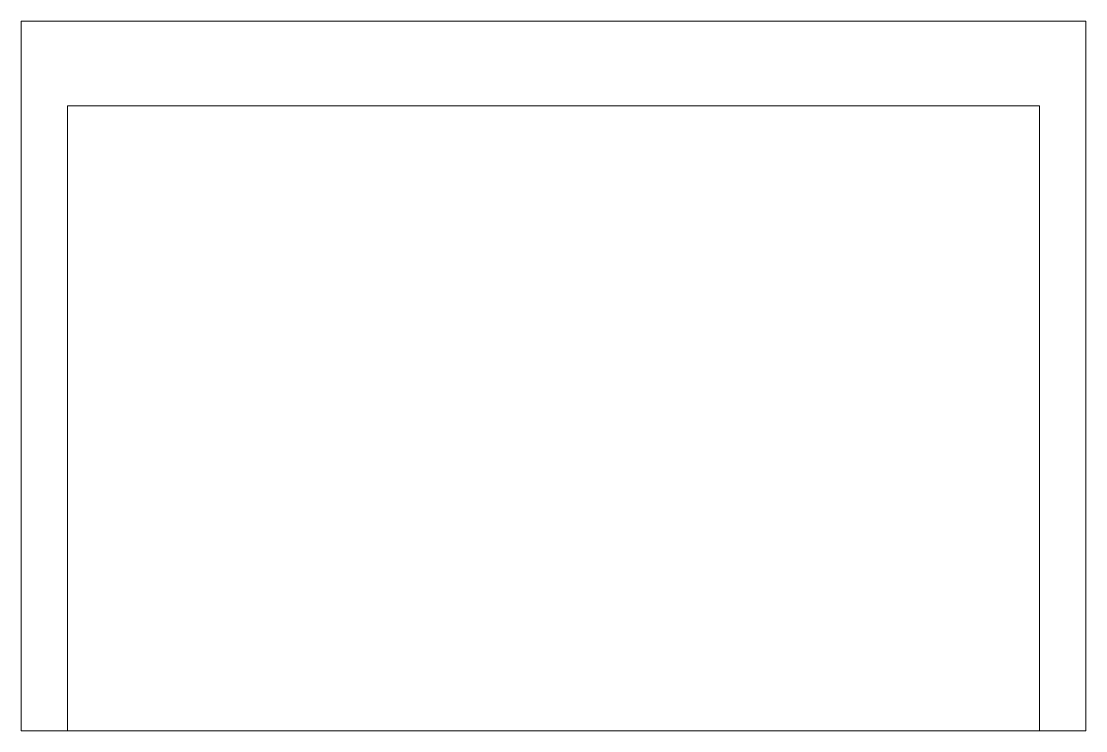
# Model space of a CAD drawing. Header units: millimetres. Extents: x -162 to 378, y -19 to 341.
import ezdxf

# ---------------------------------------------------------------- set-up
doc = ezdxf.new("R2010")
doc.units = ezdxf.units.MM
doc.header["$MEASUREMENT"] = 0
doc.header["$XCLIPFRAME"] = 2
doc.layers.add('Capa 4', color=7, linetype='Continuous', lineweight=0)

# ---------------------------------------------------------------- blocks, each defined once
blk = doc.blocks.new('Block_2')
at = {"layer": 'Capa 4'}
blk.add_lwpolyline([(-162.38, 341.39), (378.28, 341.39), (378.28, -19.05), (-162.38, -19.05)], close=True, dxfattribs=at)
blk = doc.blocks.new('Block_1')
at = {"layer": 'Capa 4'}
blk.add_lwpolyline([(354.89, -19.05), (-138.99, -19.05), (-138.99, 298.45), (354.89, 298.45)], close=True, dxfattribs=at)
blk.add_blockref('Block_2', (0, 0), dxfattribs=at)

msp = doc.modelspace()

# ---------------------------------------------------------------- block references
at = {"layer": 'Capa 4'}
msp.add_blockref('Block_1', (0, 0), dxfattribs=at)

doc.saveas('drawing.dxf')
